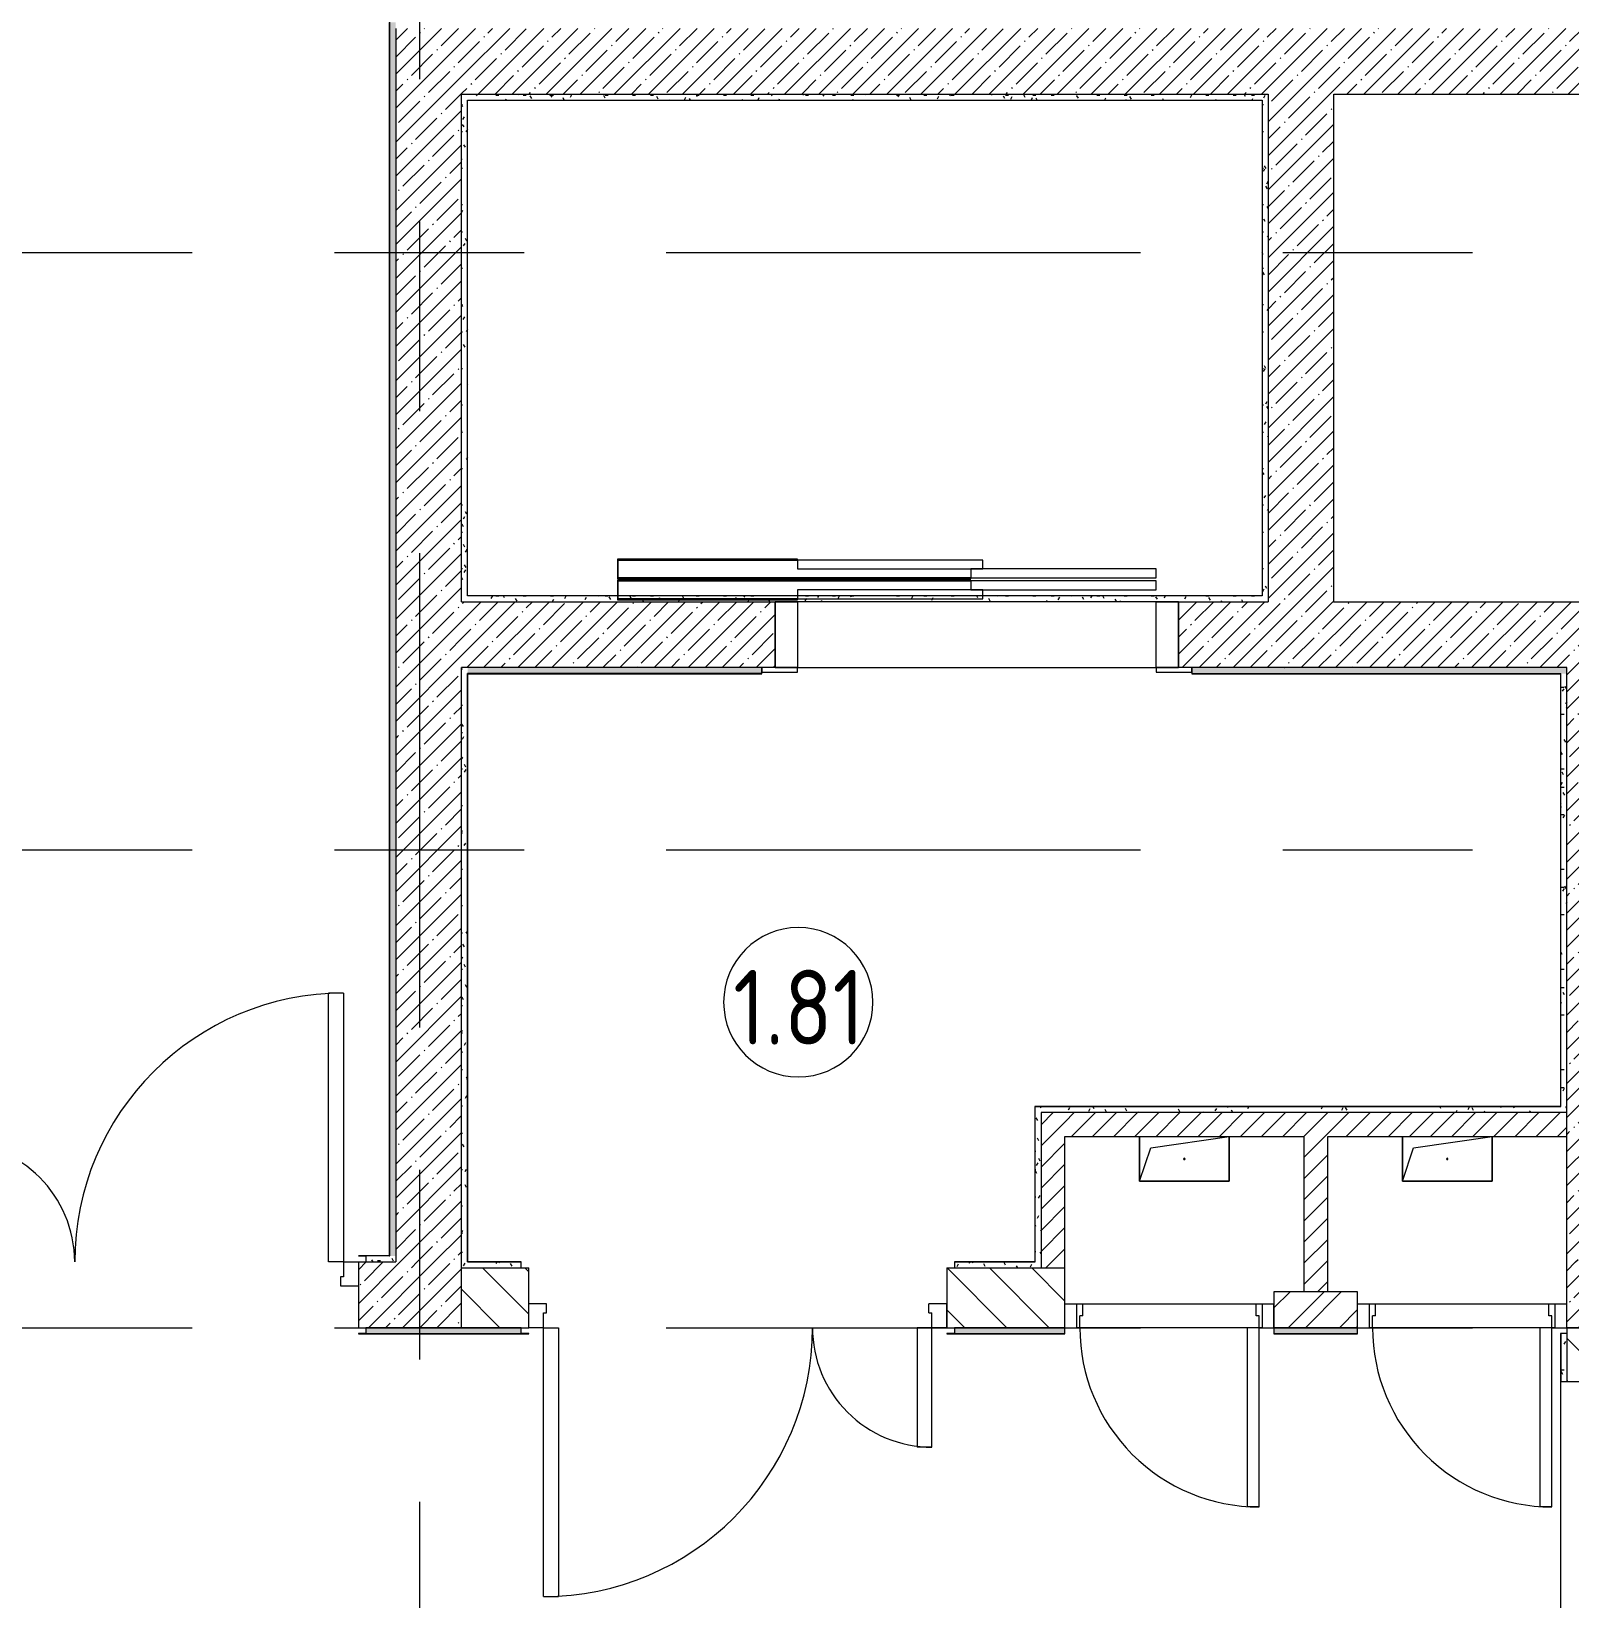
# Model space of a CAD drawing. Header units: millimetres. Extents: x 1322 to 199238, y -8553 to 29000.
# Drawn here: x 17829 to 22978, y 12493 to 17740 of the extents above; entities that cross this region are included whole.
import ezdxf

# ---------------------------------------------------------------- set-up
doc = ezdxf.new("R2010")
doc.units = ezdxf.units.MM
doc.linetypes.add('Осевая', pattern=[3175, 635, -476.25, 1587.5, -476.25])
for name, color, linetype, lineweight in [('A-AREA-IDEN', 7, 'Continuous', 9), ('A-DOOR', 7, 'Continuous', 9), ('A-DOOR-1', 7, 'Continuous', 13), ('A-DOOR-FRAM', 7, 'Continuous', 13), ('A-DOOR-FRAM-1', 7, 'Continuous', 9), ('A-GENM', 7, 'Continuous', 9), ('A-WALL', 7, 'Continuous', 9), ('I-WALL', 7, 'Continuous', 9), ('Оси-2', 7, 'Осевая', 9)]:
    doc.layers.add(name, color=color, linetype=linetype, lineweight=lineweight)
doc.layers.add('A-WALL-1', color=7, linetype='Continuous', lineweight=9, true_color=0x3c3c3c)
doc.layers.add('A-WALL-FNSH-1', color=7, linetype='Continuous', lineweight=9, true_color=0x3c3c3c)
doc.styles.add('GOST Common_4', font='GOST_Common.ttf', dxfattribs={"width": 0.9, "height": 250})
pattern_1 = [(135, (-75531.33, 0), (-70.71068, -70.71068), [])]
pattern_2 = [(45, (-75531.33, 0), (-57.024626, 57.024626), []), (45, (-75474.3, 0), (-57.024626, 57.024626), [100.806, -20.161, 3.353, -16.808])]
pattern_3 = [(45, (-75531.326, 0), (-35.35534, 35.35534), [])]
pattern_4 = [(0, (-75531.326, 0), (121.92, 30.48), [10.058, -81.382, 10.058, -81.382, -487.68]), (0, (-75531.326, 0), (121.92, 30.48), [-182.88, 10.058, -172.822, 10.058, -81.382, -213.36]), (0, (-75531.326, 0), (121.92, 30.48), [-457.2, 10.058, -50.902, 10.058, -142.342]), (120, (-75485.606, 15.24), (-87.356454, 90.345817), [10.058, -81.382, 10.058, -81.382, -487.68]), (120, (-75485.606, 15.24), (-87.356454, 90.345817), [-182.88, 10.058, -172.822, 10.058, -81.382, -213.36]), (120, (-75485.606, 15.24), (-87.356454, 90.345817), [-457.2, 10.058, -50.902, 10.058, -142.342]), (240, (-75470.366, 76.2), (-34.563546, -120.825817), [10.058, -81.382, 10.058, -81.382, -487.68]), (240, (-75470.366, 76.2), (-34.563546, -120.825817), [-182.88, 10.058, -172.822, 10.058, -81.382, -213.36]), (240, (-75470.366, 76.2), (-34.563546, -120.825817), [-457.2, 10.058, -50.902, 10.058, -142.342])]

# ---------------------------------------------------------------- blocks, each defined once
blk = doc.blocks.new('110_Дверь_СКБ_2Ст - Д-1_л_Лестничная клетка EIS60 2-32142534-План размещения напольных электротехнических лючков и розеток 1 этажа в осях 23_1-33')
at = {"layer": 'A-DOOR'}
for centre, radius, start, end in [((662.5, 110), 900, 90, 180), ((-637.5, 110), 400, 360, 90)]:
    blk.add_arc(centre, radius, start, end, dxfattribs=at)
at = {"layer": 'A-DOOR-1'}
for p, q in [((662.5, 1010), (612.5, 1010)), ((612.5, 110), (612.5, 1010)), ((662.5, 1010), (662.5, 110)), ((-637.5, 510), (-587.5, 510)), ((-637.5, 510), (-637.5, 110)), ((-587.5, 110), (-587.5, 510)), ((-637.5, 110), (-587.5, 110)), ((662.5, 110), (612.5, 110))]:
    blk.add_line(p, q, dxfattribs=at)
at = {"layer": 'A-DOOR-FRAM'}
for p, q in [((-687.5, 110), (-687.5, 30)), ((-687.5, 110), (-637.5, 110)), ((-637.5, 110), (-637.5, 60)), ((662.5, 110), (662.5, 60)), ((662.5, 110), (712.5, 110)), ((712.5, 110), (712.5, 30)), ((-627.5, 60), (-637.5, 60)), ((-627.5, 60), (-627.5, 30)), ((652.5, 60), (652.5, 30)), ((662.5, 60), (652.5, 60)), ((-687.5, 30), (-627.5, 30)), ((652.5, 30), (712.5, 30))]:
    blk.add_line(p, q, dxfattribs=at)
blk = doc.blocks.new('110_Дверь_СКБ_2Ст - Д-3а 1450x2100h_Лестничная клетка из коридора-32213611-План размещения напольных электротехнических лючков и розеток 1 этажа в осях 23_1-33')
at = {"layer": 'A-DOOR'}
for centre, radius, start, end in [((662.5, 100), 900, 90, 180), ((-637.5, 100), 400, 360, 90)]:
    blk.add_arc(centre, radius, start, end, dxfattribs=at)
at = {"layer": 'A-DOOR-1'}
for p, q in [((662.5, 1000), (612.5, 1000)), ((612.5, 100), (612.5, 1000)), ((662.5, 1000), (662.5, 100)), ((-637.5, 500), (-587.5, 500)), ((-637.5, 500), (-637.5, 100)), ((-587.5, 100), (-587.5, 500)), ((-637.5, 100), (-587.5, 100)), ((662.5, 100), (612.5, 100))]:
    blk.add_line(p, q, dxfattribs=at)
at = {"layer": 'A-DOOR-FRAM'}
for p, q in [((-687.5, 100), (-687.5, 20)), ((-687.5, 100), (-637.5, 100)), ((-637.5, 100), (-637.5, 50)), ((662.5, 100), (662.5, 50)), ((662.5, 100), (712.5, 100)), ((712.5, 100), (712.5, 20)), ((-687.5, 20), (-627.5, 20)), ((-627.5, 50), (-637.5, 50)), ((-627.5, 50), (-627.5, 20)), ((652.5, 50), (652.5, 20)), ((662.5, 50), (652.5, 50)), ((652.5, 20), (712.5, 20))]:
    blk.add_line(p, q, dxfattribs=at)
blk = doc.blocks.new('110_Дверь_СКБ_1Ст - д-18п 700x2100h_Технический шкаф ЭОМ и СС 2-32193184-План размещения напольных электротехнических лючков и розеток 1 этажа в осях 23_1-33')
at = {"layer": 'A-DOOR'}
blk.add_arc((-287.5, 60), 600, 360, 90, dxfattribs=at)
at = {"layer": 'A-DOOR-1'}
for p, q in [((-287.5, 660), (-247.5, 660)), ((-287.5, 660), (-287.5, 60)), ((-247.5, 60), (-247.5, 660)), ((-287.5, 60), (-247.5, 60))]:
    blk.add_line(p, q, dxfattribs=at)
at = {"layer": 'A-DOOR-FRAM'}
for p, q in [((-287.5, 60), (-337.5, 60)), ((-337.5, 60), (-337.5, -20)), ((-287.5, 60), (-287.5, 20)), ((362.5, 60), (312.5, 60)), ((312.5, 60), (312.5, 20)), ((362.5, 60), (362.5, -20)), ((-287.5, 20), (-277.5, 20)), ((-277.5, 20), (-277.5, -20)), ((302.5, 20), (312.5, 20)), ((302.5, 20), (302.5, -20)), ((-277.5, -20), (-337.5, -20)), ((362.5, -20), (302.5, -20))]:
    blk.add_line(p, q, dxfattribs=at)
at = {"layer": 'A-DOOR-FRAM-1'}
for p, q in [((-297.5, -20), (-297.5, 60)), ((-297.5, 60), (322.5, 60)), ((322.5, 60), (322.5, -20)), ((322.5, -20), (-297.5, -20))]:
    blk.add_line(p, q, dxfattribs=at)
blk = doc.blocks.new('GM_Отверстие прямоугольное _в плите_ - Отверстие-21620300-План размещения напольных электротехнических лючков и розеток 1 этажа в осях 23_1-33')
at = {"layer": 'A-GENM'}
for p, q in [((-150, -75), (-150, 75)), ((-150, 75), (-150, -75)), ((-112.5, 37.5), (150, 75)), ((150, 75), (150, -75)), ((150, -75), (150, 75)), ((-150, -75), (-112.5, 37.5)), ((150, -75), (-150, -75)), ((-150, -75), (150, -75))]:
    blk.add_line(p, q, dxfattribs=at)
for start, end in [(360, 180), (180, 360)]:
    blk.add_arc((0, 0), 2.5, start, end, dxfattribs=at)
blk = doc.blocks.new('DOR_Дверь лифта - 1350х2050h-19118285-План размещения напольных электротехнических лючков и розеток 1 этажа в осях 23_1-33')
at = {"layer": 'A-DOOR'}
for p, q in [((600, 110), (-600, 110)), ((-600, 110), (-600, -110)), ((600, -110), (600, 110)), ((-600, -110), (600, -110)), ((-600, -150), (-600, -180)), ((20, -150), (-600, -150)), ((-20, -120), (-20, -150)), ((600, -120), (-20, -120)), ((-20, -150), (600, -150)), ((20, -180), (20, -150)), ((600, -150), (600, -120)), ((-600, -180), (20, -180)), ((-600, -190), (-600, -220)), ((20, -190), (-600, -190)), ((20, -220), (20, -190)), ((-600, -220), (20, -220)), ((-20, -220), (-20, -250)), ((600, -220), (-20, -220)), ((-20, -250), (600, -250)), ((600, -250), (600, -220))]:
    blk.add_line(p, q, dxfattribs=at)
at = {"layer": 'A-DOOR-1'}
for p, q in [((-600, 125), (-720, 125)), ((-720, 125), (-720, 110)), ((-720, 110), (-600, 110)), ((-675, 110), (-675, -110)), ((-600, 110), (-675, 110)), ((-600, 110), (-600, 125)), ((720, 125), (600, 125)), ((600, 125), (600, 110)), ((675, 110), (600, 110)), ((600, 110), (720, 110)), ((675, -110), (675, 110)), ((720, 110), (720, 125)), ((-675, -110), (-600, -110)), ((600, -110), (675, -110))]:
    blk.add_line(p, q, dxfattribs=at)
at = {"layer": 'A-DOOR-FRAM'}
for p, q in [((600, -117), (600, -120)), ((1203, -117), (600, -117)), ((600, -120), (1200, -120)), ((1200, -120), (1200, -180)), ((1203, -183), (1203, -117)), ((1200, -180), (20, -180)), ((20, -180), (20, -183)), ((20, -183), (1203, -183)), ((1203, -187), (20, -187)), ((20, -187), (20, -190)), ((20, -190), (1200, -190)), ((1200, -190), (1200, -250)), ((1203, -253), (1203, -187)), ((600, -250), (600, -253)), ((1200, -250), (600, -250)), ((600, -253), (1203, -253))]:
    blk.add_line(p, q, dxfattribs=at)
blk = doc.blocks.new('Марка_Помещения - Номер-25198446-План размещения напольных электротехнических лючков и розеток 1 этажа в осях 23_1-33')
at = {"layer": 'A-AREA-IDEN'}
for start, end in [(360, 180), (180, 360)]:
    blk.add_arc((0, 0), 2.5, start, end, dxfattribs=at)

msp = doc.modelspace()

# ---------------------------------------------------------------- hatches: boundary and pattern name
at = {"layer": 'I-WALL'}
h = msp.add_hatch(dxfattribs=at)
h.set_pattern_fill('FP_31', color=256, style=0, pattern_type=2)
h.set_pattern_definition(pattern_4)
h.paths.add_polyline_path([(19028.7, 13640), (19048.7, 13640), (19048.7, 17770), (19028.7, 17770), (19028.7, 13641)])
h = msp.add_hatch(dxfattribs=at)
h.set_pattern_fill('FP_2', color=256, style=0, pattern_type=2)
h.set_pattern_definition(pattern_2)
h.paths.add_polyline_path([(19268.7, 13620), (19268.7, 17750), (19048.7, 17750), (19048.7, 13620)])
h = msp.add_hatch(dxfattribs=at)
h.set_pattern_fill('FP_2', color=256, style=0, pattern_type=2)
h.set_pattern_definition(pattern_2)
h.paths.add_polyline_path([(24576.7, 17530), (25268.7, 17530), (25268.7, 17750), (19268.7, 17750), (19268.7, 17530), (23188.7, 17530)])
h = msp.add_hatch(dxfattribs=at)
h.set_pattern_fill('FP_31', color=256, style=0, pattern_type=2)
h.set_pattern_definition(pattern_4)
h.paths.add_polyline_path([(21948.7, 17510), (21948.7, 17530), (19268.7, 17530), (19268.7, 17510), (19654.9, 17510)])
h = msp.add_hatch(dxfattribs=at)
h.set_pattern_fill('FP_31', color=256, style=0, pattern_type=2)
h.set_pattern_definition(pattern_4)
h.paths.add_polyline_path([(21948.7, 15850), (21968.7, 15850), (21968.7, 17530), (21948.7, 17530), (21948.7, 17270.3)])
h = msp.add_hatch(dxfattribs=at)
h.set_pattern_fill('FP_2', color=256, style=0, pattern_type=2)
h.set_pattern_definition(pattern_2)
h.paths.add_polyline_path([(22188.7, 15830), (22188.7, 17530), (21968.7, 17530), (21968.7, 15830)])
h = msp.add_hatch(dxfattribs=at)
h.set_pattern_fill('FP_31', color=256, style=0, pattern_type=2)
h.set_pattern_definition(pattern_4)
h.paths.add_polyline_path([(19288.7, 15830), (19288.7, 17510), (19268.7, 17510), (19268.7, 15830)])
h = msp.add_hatch(dxfattribs=at)
h.set_pattern_fill('FP_31', color=256, style=0, pattern_type=2)
h.set_pattern_definition(pattern_4)
h.paths.add_polyline_path([(21968.7, 15830), (21968.7, 15850), (19288.7, 15850), (19288.7, 15830), (21593.7, 15830)])
h = msp.add_hatch(dxfattribs=at)
h.set_pattern_fill('FP_2', color=256, style=0, pattern_type=2)
h.set_pattern_definition(pattern_2)
h.paths.add_polyline_path([(22968.7, 15610), (22968.7, 15830), (21668.7, 15830), (21668.7, 15610), (22315, 15610)])
h.paths.add_polyline_path([(20318.7, 15610), (20318.7, 15830), (19268.7, 15830), (19268.7, 15610), (19654.9, 15610)])
h = msp.add_hatch(dxfattribs=at)
h.set_pattern_fill('FP_2', color=256, style=0, pattern_type=2)
h.set_pattern_definition(pattern_2)
h.paths.add_polyline_path([(22968.7, 13620), (23188.7, 13620), (23188.7, 15830), (22968.7, 15830), (22968.7, 14040)])
h = msp.add_hatch(dxfattribs=at)
h.set_pattern_fill('FP_31', color=256, style=0, pattern_type=2)
h.set_pattern_definition(pattern_4)
h.paths.add_polyline_path([(19268.7, 13600), (19288.7, 13600), (19288.7, 15610), (19268.7, 15610), (19268.7, 14834.4)])
h = msp.add_hatch(dxfattribs=at)
h.set_pattern_fill('FP_31', color=256, style=0, pattern_type=2)
h.set_pattern_definition(pattern_4)
h.paths.add_polyline_path([(22948.7, 15590), (22968.7, 15590), (22968.7, 15610), (21713.7, 15610), (21713.7, 15590), (22315, 15590)])
h.paths.add_polyline_path([(20273.7, 15590), (20273.7, 15610), (19288.7, 15610), (19289.7, 15590), (19654.9, 15590)])
h = msp.add_hatch(dxfattribs=at)
h.set_pattern_fill('FP_31', color=256, style=0, pattern_type=2)
h.set_pattern_definition(pattern_4)
h.paths.add_polyline_path([(22948.7, 14120), (22968.7, 14120), (22968.7, 15590), (22948.7, 15589), (22948.7, 14140)])
h = msp.add_hatch(dxfattribs=at)
h.set_pattern_fill('FP_31', color=256, style=0, pattern_type=2)
h.set_pattern_definition(pattern_4)
h.paths.add_polyline_path([(22948.7, 14120), (22947.7, 14140), (21188.7, 14140), (21188.7, 14120), (22315, 14120)])
h = msp.add_hatch(dxfattribs=at)
h.set_pattern_fill('FP_31', color=256, style=0, pattern_type=2)
h.set_pattern_definition(pattern_4)
h.paths.add_polyline_path([(21208.7, 13600), (21208.7, 14120), (21188.7, 14120), (21188.7, 13600)])
h = msp.add_hatch(dxfattribs=at)
h.set_pattern_fill('FP_3', color=256, style=0, pattern_type=2)
h.set_pattern_definition(pattern_3)
h.paths.add_polyline_path([(21288.7, 13600), (21288.7, 14120), (21208.7, 14120), (21208.7, 13600)])
h = msp.add_hatch(dxfattribs=at)
h.set_pattern_fill('FP_3', color=256, style=0, pattern_type=2)
h.set_pattern_definition(pattern_3)
h.paths.add_polyline_path([(22968.7, 14040), (22968.7, 14120), (21288.7, 14120), (21288.7, 14040), (22315, 14040)])
h = msp.add_hatch(dxfattribs=at)
h.set_pattern_fill('FP_3', color=256, style=0, pattern_type=2)
h.set_pattern_definition(pattern_3)
h.paths.add_polyline_path([(22168.7, 13520), (22168.7, 14040), (22088.7, 14040), (22088.7, 13520)])
h = msp.add_hatch(dxfattribs=at)
h.set_pattern_fill('FP_2', color=256, style=0, pattern_type=2)
h.set_pattern_definition(pattern_2)
h.paths.add_polyline_path([(19268.7, 13400), (19268.7, 13620), (18923.7, 13620), (18923.7, 13400)])
h.paths.add_polyline_path([(17278.7, 13400), (17523.7, 13400), (17523.7, 13620), (17278.7, 13620)])
h = msp.add_hatch(dxfattribs=at)
h.set_pattern_fill('FP_31', color=256, style=0, pattern_type=2)
h.set_pattern_definition(pattern_4)
h.paths.add_polyline_path([(18948.7, 13620), (19048.7, 13620), (19048.7, 13640), (18948.7, 13640)])
h = msp.add_hatch(dxfattribs=at)
h.set_pattern_fill('FP_4', color=256, style=0, pattern_type=2)
h.set_pattern_definition(pattern_1)
h.paths.add_polyline_path([(20893.7, 13400), (21288.7, 13400), (21288.7, 13600), (20893.7, 13600)])
h.paths.add_polyline_path([(19268.7, 13400), (19493.7, 13400), (19493.7, 13600), (19268.7, 13600)])
h = msp.add_hatch(dxfattribs=at)
h.set_pattern_fill('FP_31', color=256, style=0, pattern_type=2)
h.set_pattern_definition(pattern_4)
h.paths.add_polyline_path([(21188.7, 13600), (21187.7, 13620), (20918.7, 13620), (20918.7, 13600)])
h.paths.add_polyline_path([(19468.7, 13600), (19468.7, 13620), (19288.7, 13620), (19288.7, 13600)])
h = msp.add_hatch(dxfattribs=at)
h.set_pattern_fill('FP_2', color=256, style=0, pattern_type=2)
h.set_pattern_definition(pattern_2)
h.paths.add_polyline_path([(24868.7, 13400), (25068.7, 13400), (25068.7, 13620), (24868.7, 13620)])
h.paths.add_polyline_path([(24168.7, 13400), (24168.7, 13620), (22968.7, 13620), (22968.7, 13400), (23645.1, 13400)])
h = msp.add_hatch(dxfattribs=at)
h.set_pattern_fill('FP_16', color=256, style=0, pattern_type=2)
h.set_pattern_definition([(45, (-75531.33, 0), (-85.53659, 85.53659), []), (45, (-75474.3, 0), (-85.53659, 85.53659), [])])
h.paths.add_polyline_path([(21988.7, 13400), (22268.7, 13400), (22268.7, 13520), (21988.7, 13520)])
h = msp.add_hatch(dxfattribs=at)
h.set_pattern_fill('FP_31', color=256, style=0, pattern_type=2)
h.set_pattern_definition(pattern_4)
h.paths.add_polyline_path([(22268.7, 13380), (22268.7, 13400), (21988.7, 13400), (21988.7, 13380)])
h.paths.add_polyline_path([(21288.7, 13380), (21288.7, 13400), (20918.7, 13400), (20918.7, 13380)])
h.paths.add_polyline_path([(19468.7, 13380), (19468.7, 13400), (18948.7, 13400), (18948.7, 13380)])
h.paths.add_polyline_path([(16718.7, 13380), (17498.7, 13380), (17498.7, 13400), (16718.7, 13400)])
h.paths.add_polyline_path([(15664.7, 13380), (15768.7, 13380), (15768.7, 13400), (13828.7, 13400), (13828.7, 13380), (14334.6, 13380)])
h.paths.add_polyline_path([(12878.7, 13380), (12878.7, 13400), (12668.7, 13400), (12668.7, 13380)])
h.paths.add_polyline_path([(11087.1, 13380), (11087.1, 13400), (10558.7, 13400), (10558.7, 13380)])
h.paths.add_polyline_path([(11787.1, 13380), (11968.7, 13380), (11968.7, 13400), (11787.1, 13400)])
h.paths.add_polyline_path([(9608.7, 13380), (9608.7, 13400), (9359.3, 13400), (9359.3, 13380)])
h = msp.add_hatch(dxfattribs=at)
h.set_pattern_fill('FP_4', color=256, style=0, pattern_type=2)
h.set_pattern_definition(pattern_1)
h.paths.add_polyline_path([(23168.7, 10600), (23168.7, 11320), (22968.7, 11320), (22968.7, 10600), (22980, 10600)])
h.paths.add_polyline_path([(23168.7, 13220), (23168.7, 13400), (22968.7, 13400), (22968.7, 13220)])
h = msp.add_hatch(dxfattribs=at)
h.set_pattern_fill('FP_31', color=256, style=0, pattern_type=2)
h.set_pattern_definition(pattern_4)
h.paths.add_polyline_path([(22968.7, 13220), (22968.7, 13380), (22948.7, 13380), (22948.7, 13220)])

# ---------------------------------------------------------------- linework, layer by layer
at = {"layer": 'A-WALL'}
for p, q in [((19028.7, 13640), (19028.7, 17771)), ((19288.7, 13620), (19288.7, 15590)), ((20273.7, 15590), (19288.7, 15590)), ((21713.7, 15590), (22948.7, 15590)), ((22948.7, 14140), (22948.7, 15590)), ((21188.7, 14140), (22948.7, 14140)), ((21188.7, 13620), (21188.7, 14120)), ((19028.7, 13640), (18948.7, 13640)), ((19288.7, 13620), (19468.7, 13620)), ((20918.7, 13620), (21188.7, 13620)), ((21988.7, 13400), (22268.7, 13400)), ((22268.7, 13400), (21988.7, 13400)), ((18948.7, 13380), (19468.7, 13380)), ((20918.7, 13380), (21288.7, 13380)), ((21988.7, 13380), (22268.7, 13380)), ((22948.7, 13380), (22948.7, 13220))]:
    msp.add_line(p, q, dxfattribs=at)
at = {"layer": 'A-WALL-1'}
for p, q in [((19048.7, 17750), (19048.7, 13620)), ((19268.7, 15830), (19268.7, 17530)), ((19268.7, 17530), (21968.7, 17530)), ((21968.7, 17530), (21968.7, 15830)), ((22188.7, 17530), (25666.7, 17530)), ((22188.7, 15830), (22188.7, 17530)), ((19288.7, 17510), (21948.7, 17510)), ((19288.7, 15850), (19288.7, 17510)), ((21948.7, 17510), (21948.7, 15850)), ((21948.7, 15850), (19288.7, 15850)), ((19268.7, 15830), (20393.7, 15830)), ((20318.7, 15610), (20318.7, 15830)), ((21593.7, 15830), (21968.7, 15830)), ((21668.7, 15830), (21668.7, 15610)), ((22188.7, 15830), (23188.7, 15830)), ((19268.7, 13400), (19268.7, 15610)), ((20318.7, 15610), (19268.7, 15610)), ((20273.7, 15590), (20273.7, 15610)), ((22968.7, 15610), (21668.7, 15610)), ((21713.7, 15610), (21713.7, 15590)), ((22968.7, 13400), (22968.7, 15610)), ((21208.7, 14120), (21208.7, 13600)), ((22968.7, 14120), (21208.7, 14120)), ((21288.7, 13400), (21288.7, 14040)), ((21288.7, 14040), (22088.7, 14040)), ((22088.7, 14040), (22088.7, 13520)), ((22168.7, 14040), (22968.7, 14040)), ((22168.7, 13520), (22168.7, 14040)), ((18923.7, 13620), (18923.7, 13400)), ((18923.7, 13620), (19048.7, 13620)), ((18948.7, 13640), (18948.7, 13620)), ((19268.7, 13600), (19493.7, 13600)), ((19468.7, 13600), (19468.7, 13620)), ((19493.7, 13400), (19493.7, 13600)), ((20893.7, 13600), (20893.7, 13400)), ((20893.7, 13600), (21288.7, 13600)), ((20918.7, 13620), (20918.7, 13600)), ((22268.7, 13520), (21988.7, 13520)), ((21988.7, 13520), (21988.7, 13400)), ((22268.7, 13400), (22268.7, 13520)), ((18923.7, 13400), (19493.7, 13400)), ((19468.7, 13400), (18948.7, 13400)), ((18948.7, 13400), (18948.7, 13380)), ((19468.7, 13380), (19468.7, 13400)), ((20893.7, 13400), (21288.7, 13400)), ((21288.7, 13400), (20918.7, 13400)), ((20918.7, 13400), (20918.7, 13380)), ((21288.7, 13380), (21288.7, 13400)), ((21988.7, 13400), (21988.7, 13380)), ((22268.7, 13380), (22268.7, 13400)), ((22968.7, 13400), (22968.7, 13220)), ((22968.7, 13400), (24168.7, 13400)), ((24168.7, 13400), (22968.7, 13400)), ((22968.7, 13380), (22948.7, 13380)), ((22948.7, 13220), (22968.7, 13220)), ((22968.7, 13220), (23168.7, 13220))]:
    msp.add_line(p, q, dxfattribs=at)
at = {"layer": 'A-WALL-FNSH-1'}
for p, q in [((19289.7, 13620), (19289.7, 15589)), ((19289.7, 15589), (20273.7, 15589)), ((20273.7, 15589), (20273.7, 15590)), ((21713.7, 15590), (21713.7, 15589)), ((21713.7, 15589), (22947.7, 15589)), ((22947.7, 15589), (22947.7, 14141)), ((22947.7, 14141), (21187.7, 14141)), ((21187.7, 14141), (21187.7, 13621)), ((21188.7, 14120), (21188.7, 14140)), ((19027.7, 13641), (18923.7, 13641)), ((18923.7, 13641), (18923.7, 13640)), ((18923.7, 13640), (18948.7, 13640)), ((19468.7, 13621), (19288.7, 13621)), ((19468.7, 13620), (19468.7, 13621)), ((21187.7, 13621), (20918.7, 13621)), ((20918.7, 13621), (20918.7, 13620)), ((18948.7, 13380), (18923.7, 13380)), ((18923.7, 13380), (18923.7, 13379)), ((18923.7, 13379), (19493.7, 13379)), ((19493.7, 13380), (19468.7, 13380)), ((19493.7, 13379), (19493.7, 13380)), ((20918.7, 13380), (20893.7, 13380)), ((20893.7, 13380), (20893.7, 13379)), ((20893.7, 13379), (21288.7, 13379)), ((21288.7, 13379), (21288.7, 13380)), ((21988.7, 13380), (21988.7, 13379)), ((21988.7, 13379), (22268.7, 13379)), ((22268.7, 13379), (22268.7, 13380)), ((22947.7, 13380), (22947.7, 11340)), ((22948.7, 13380), (22947.7, 13380)), ((22948.7, 11340), (22948.7, 13220))]:
    msp.add_line(p, q, dxfattribs=at)
at = {"layer": 'I-WALL'}
for q in [(19027.7, 17770), (19028.7, 13641)]:
    msp.add_line((19027.7, 13641), q, dxfattribs=at)
at = {"layer": 'Оси-2'}
for p, q in [((19128.7, 593.7), (19128.7, 19415.1)), ((9318.1, 17000), (47228.7, 17000)), ((9318.1, 15000), (46628.7, 15000)), ((9318.1, 13400), (44187.7, 13400))]:
    msp.add_line(p, q, dxfattribs=at)

# ---------------------------------------------------------------- block references
at = {"layer": 'A-AREA-IDEN', "xscale": 99.99999999999993, "yscale": 99.99999999999993, "zscale": 99.99999999999993}
msp.add_blockref('Марка_Помещения - Номер-25198446-План размещения напольных электротехнических лючков и розеток 1 этажа в осях 23_1-33', (20396.2, 14489.4), dxfattribs=at)
at = {"layer": 'A-DOOR', "rotation": 180}
for name, p in [('DOR_Дверь лифта - 1350х2050h-19118285-План размещения напольных электротехнических лючков и розеток 1 этажа в осях 23_1-33', (20993.7, 15720)), ('110_Дверь_СКБ_2Ст - Д-3а 1450x2100h_Лестничная клетка из коридора-32213611-План размещения напольных электротехнических лючков и розеток 1 этажа в осях 23_1-33', (20206.2, 13500)), ('110_Дверь_СКБ_1Ст - д-18п 700x2100h_Технический шкаф ЭОМ и СС 2-32193184-План размещения напольных электротехнических лючков и розеток 1 этажа в осях 23_1-33', (21651.2, 13460)), ('110_Дверь_СКБ_1Ст - д-18п 700x2100h_Технический шкаф ЭОМ и СС 2-32193184-План размещения напольных электротехнических лючков и розеток 1 этажа в осях 23_1-33', (22631.2, 13460))]:
    msp.add_blockref(name, p, dxfattribs=at)
at = {"layer": 'A-DOOR'}
msp.add_blockref('110_Дверь_СКБ_2Ст - Д-1_л_Лестничная клетка EIS60 2-32142534-План размещения напольных электротехнических лючков и розеток 1 этажа в осях 23_1-33', (18211.2, 13510), dxfattribs=at)
at = {"layer": 'A-GENM'}
for p in [(21688.7, 13965), (22568.7, 13965)]:
    msp.add_blockref('GM_Отверстие прямоугольное _в плите_ - Отверстие-21620300-План размещения напольных электротехнических лючков и розеток 1 этажа в осях 23_1-33', p, dxfattribs=at)

# ---------------------------------------------------------------- texts
at = {"layer": 'A-AREA-IDEN', "insert": (20178.1, 14597.9), "char_height": 250, "width": 548.354, "attachment_point": 1, "style": 'GOST Common_4'}
msp.add_mtext('1.81', dxfattribs=at)

doc.saveas('drawing.dxf')
